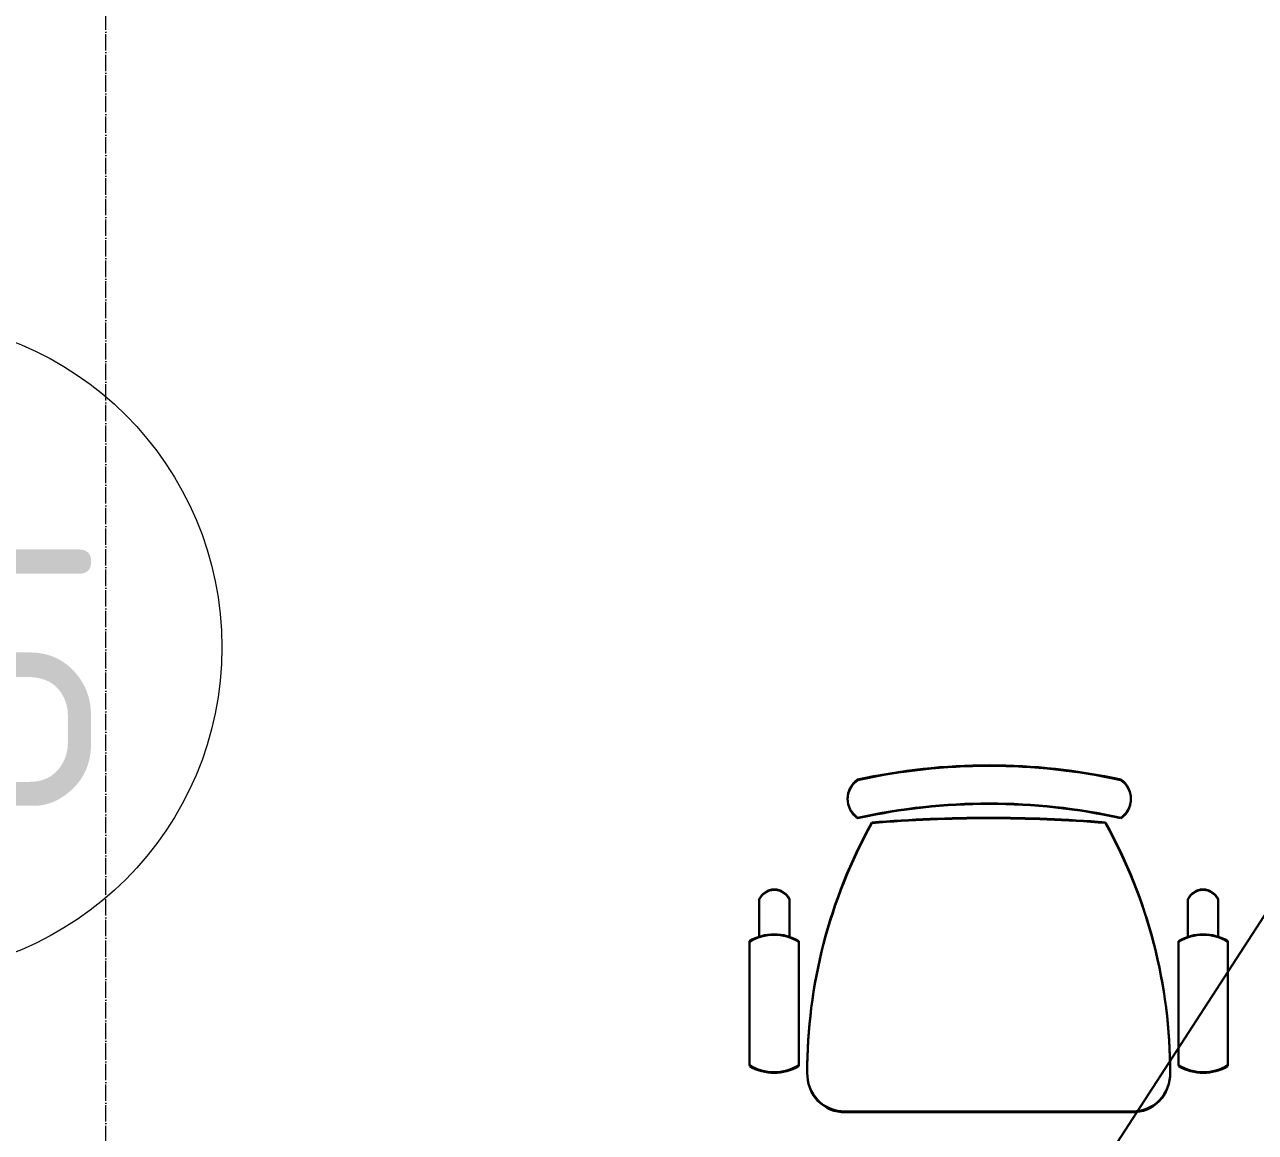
# Model space of a CAD drawing. Header units: millimetres. Extents: x -32 to 417638015, y -35 to 175284279.
# Drawn here: x 416310506 to 416312006, y 175235041 to 175236391 of the extents above; entities that cross this region are included whole.
import ezdxf
from ezdxf import colors
from ezdxf.entities.mleader import LeaderData, LeaderLine
from ezdxf.math import Vec2, Vec3

# ---------------------------------------------------------------- set-up
doc = ezdxf.new("R2010")
doc.units = ezdxf.units.MM
doc.linetypes.add('ADSK_Линия сетки', pattern=[25, 20, -2.5, 0, -2.5])
doc.layers.add('_ЭМ_Надписи', color=7, linetype='Continuous')
doc.layers.add('ЭОМ_Лотки рабочие', color=5, linetype='Continuous')
for name, color, linetype, lineweight in [('_ЭМ_ТХобщее_слой', 7, 'Continuous', 30), ('Аннотация', 7, 'Continuous', 18), ('Оси', 253, 'Continuous', 9), ('ШТРИХОВКА', 252, 'Continuous', 15)]:
    doc.layers.add(name, color=color, linetype=linetype, lineweight=lineweight)
doc.layers.add('Линии', color=7, linetype='Continuous', lineweight=9, true_color=0x00a600)
doc.styles.add('GOST Common', font='GOST_Common.ttf', dxfattribs={"width": 0.9, "height": 350})
doc.styles.add('ЭОМ', font='isocpeur.ttf', dxfattribs={"width": 0.85, "height": 250})

# ---------------------------------------------------------------- blocks, each defined once
blk = doc.blocks.new('ТХ 1 этаж.')
at = {"color": 252, "linetype": 'Continuous', "true_color": 0x939598}
for p, q in [((54059.5, 2258.9), (54059.5, 2213.3)), ((54096.3, 2258.8), (54096.2, 2213.1)), ((54581.9, 2258.8), (54581.9, 2213.1)), ((54618.7, 2258.9), (54618.7, 2213.3)), ((54047.5, 2207.5), (54047.5, 2056.3)), ((54107.7, 2207.5), (54107.7, 2056.3)), ((54570.5, 2207.5), (54570.5, 2056.3)), ((54630.7, 2207.5), (54630.7, 2056.3)), ((54164, 2000), (54514.2, 2000))]:
    blk.add_line(p, q, dxfattribs=at)
for centre, radius, start, end in [((54339.8, 1674.3), 747.5, 77.602, 102.3978), ((54195.2, 2381.2), 28.1, 124.2915, 235.7083), ((54484.5, 2381.2), 28.1, 304.2901, 55.7096), ((54339.8, 1627.9), 747.5, 77.602, 102.3978), ((54339.8, 596), 1761.9, 85.3938, 94.6546), ((54742.5, 2048.5), 624.5, 150.9068, 180.1215), ((53935.7, 2048.5), 624.5, 359.878, 29.1059), ((54077.9, 2250.3), 20.2, 24.8955, 155.3354), ((54600.3, 2250.4), 20.2, 24.8955, 155.3354), ((54077.6, 2157.4), 58.4, 58.951, 121.0488), ((54600.6, 2157.4), 58.4, 58.951, 121.0488), ((54077.6, 2106.3), 58.4, 238.951, 301.0488), ((54600.6, 2106.3), 58.4, 238.951, 301.0488), ((54163.4, 2045.4), 45.4, 177.8135, 270.7479), ((54514.8, 2045.4), 45.4, 269.2519, 2.1866)]:
    blk.add_arc(centre, radius, start, end, dxfattribs=at)
blk = doc.blocks.new('1 этаж')
at = {"layer": 'Линии', "color": 8}
blk.add_circle((46148.179, 4121.053), 400, dxfattribs=at)
at = {"layer": 'Оси', "color": 8, "linetype": 'ADSK_Линия сетки'}
blk.add_line((46406.766, -4162.595), (46406.766, 44411.9), dxfattribs=at)
at = {"layer": 'ЭОМ_Лотки рабочие'}
blk.add_blockref('ТХ 1 этаж.', (-6856.492, 1554.379), dxfattribs=at)
at = {"layer": 'Аннотация', "color": 8, "lineweight": 9, "insert": (46148.179, 4084.105), "char_height": 312.5, "width": 520.21112, "attachment_point": 5, "line_spacing_factor": 1.022766, "style": 'GOST Common'}
blk.add_mtext('145', dxfattribs=at)
blk = doc.blocks.new('_ЭМ_ТХ2_1этаж')
at = {"color": 252, "linetype": 'Continuous', "true_color": 0x939598}
for p, q in [((165207.4, -66934.6), (165207.4, -66980.2)), ((165244.1, -66934.7), (165244.1, -66980.4)), ((165729.8, -66934.7), (165729.8, -66980.4)), ((165766.6, -66934.6), (165766.6, -66980.3)), ((165195.4, -66986), (165195.4, -67137.2)), ((165255.6, -66986), (165255.6, -67137.2)), ((165718.4, -66986), (165718.4, -67137.2)), ((165778.6, -66986), (165778.6, -67137.2)), ((165311.9, -67193.5), (165662.1, -67193.5))]:
    blk.add_line(p, q, dxfattribs=at)
for centre, radius, start, end in [((165487.7, -67519.2), 747.5, 77.602, 102.3978), ((165343.1, -66812.3), 28.1, 124.2915, 235.7083), ((165632.3, -66812.3), 28.1, 304.2901, 55.7096), ((165487.7, -67565.7), 747.5, 77.602, 102.3978), ((165487.7, -68597.5), 1761.9, 85.3938, 94.6546), ((165890.4, -67145), 624.5, 150.9068, 180.1215), ((165083.6, -67145), 624.5, 359.878, 29.1059), ((165225.8, -66943.2), 20.2, 24.8955, 155.3354), ((165748.2, -66943.2), 20.2, 24.8955, 155.3354), ((165225.5, -67036.1), 58.4, 58.951, 121.0488), ((165748.5, -67036.1), 58.4, 58.951, 121.0488), ((165225.5, -67087.2), 58.4, 238.951, 301.0488), ((165311.3, -67148.1), 45.4, 177.8135, 270.7479), ((165662.7, -67148.1), 45.4, 269.2519, 2.1866), ((165748.5, -67087.2), 58.4, 238.951, 301.0488)]:
    blk.add_arc(centre, radius, start, end, dxfattribs=at)

msp = doc.modelspace()

# ---------------------------------------------------------------- block references
at = {"layer": '_ЭМ_ТХобщее_слой', "lineweight": 50}
msp.add_blockref('_ЭМ_ТХ2_1этаж', (416146193.7, 175302259.6), dxfattribs=at)
at = {"layer": 'ШТРИХОВКА'}
msp.add_blockref('1 этаж', (416264198.1, 175231510.7), dxfattribs=at)

# ---------------------------------------------------------------- leaders
at = {"layer": '_ЭМ_Надписи', "color": 7, "ltscale": 5}
ml = msp.add_multileader_mtext('Standard', dxfattribs=at)
ml.set_content('{\\fGOST Common|b0|i0|c204|p34;\\W0.9;\\C256;1ЩРС-2\\fISOCPEUR|b0|i0|c204|p34;\\W0.85; Гр.8\\P\\pxql;Ноутбук\\P\\fGOST Common|b0|i0|c0|p34;\\W0.9;h=\\fGOST Common|b0|i0|c204|p34;1\\fGOST Common|b0|i0|c0|p34;.\\fGOST Common|b0|i0|c204|p34;8м}', color=1, style='ЭОМ')
ml.set_leader_properties()
ml.build(insert=Vec2(0, 0))
ml.multileader.update_dxf_attribs({"text_left_attachment_type": 6, "text_right_attachment_type": 6, "dogleg_length": 0, "arrow_head_size": 200})
ctx = ml.context
ctx.base_point, ctx.char_height, ctx.arrow_head_size, ctx.landing_gap_size, ctx.plane_origin = Vec3(416315106.5, 175235902.4, -64.3), 250, 200, 0, Vec3(416293670.4, 175247712.7, -64.3)
ctx.left_attachment, ctx.right_attachment = 6, 6
notes = []
notes.append((ctx, [(0, (1, 1, 0), (416315106.5, 175235902.4, -64.3), (1, 0), 0, [(1, [(416312850.3, 175234665.6, -64.3), (416311582.1, 175234634.4, -64.3), (416312977.9, 175236788, -64.3)], 0, [])])]))
ctx.mtext.insert, ctx.mtext.width, ctx.mtext.defined_height, ctx.mtext.flow_direction = Vec3(416315106.5, 175236202.4, -64.3), 2073.809, 545.6, 5
for ctx, leaders in notes:
    for number, flags, end, landing, length, lines in leaders:
        leader = LeaderData()
        leader.index, (leader.has_last_leader_line, leader.has_dogleg_vector, leader.attachment_direction) = number, flags
        leader.last_leader_point, leader.dogleg_vector, leader.dogleg_length = Vec3(end), Vec3(landing), length
        for number, points, colour, breaks in lines:
            line = LeaderLine()
            line.index, line.vertices, line.color, line.breaks = number, Vec3.list(points), colors.encode_raw_color(colour), breaks
            leader.lines.append(line)
        ctx.leaders.append(leader)

doc.saveas('drawing.dxf')
